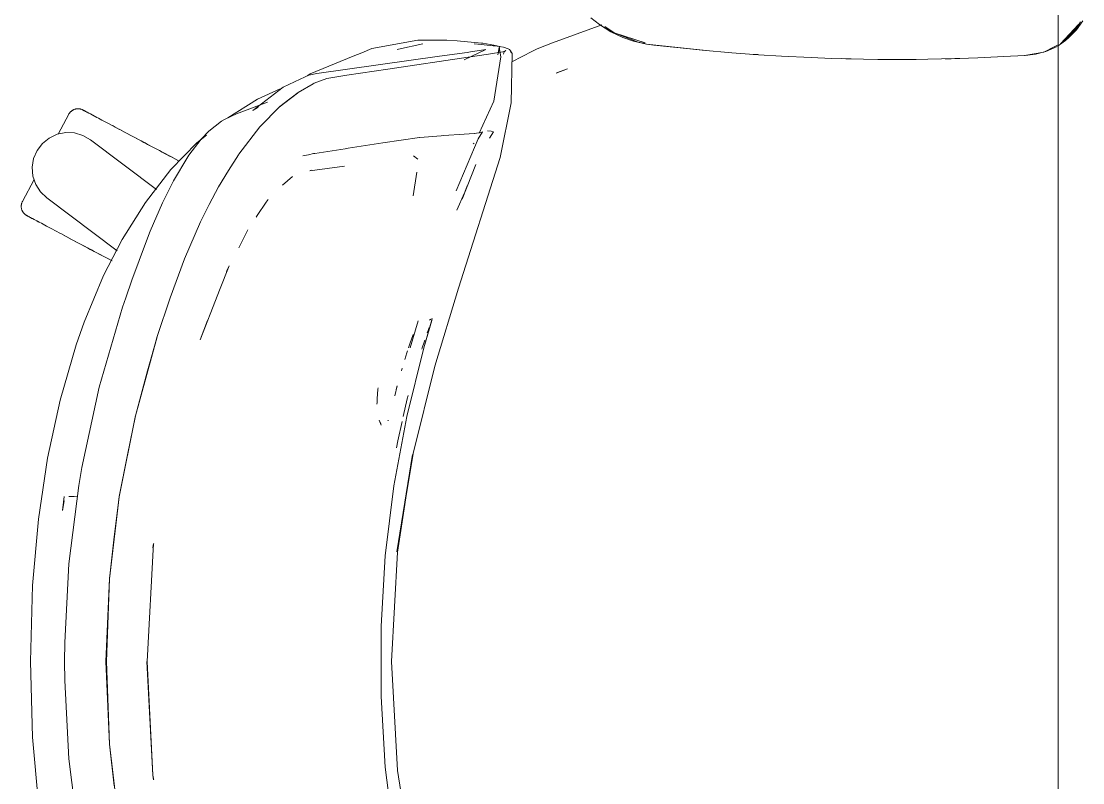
# Model space of a CAD drawing. Header units: millimetres. Extents: x 155927 to 295199, y -4084 to 97293.
# Drawn here: x 185124.6 to 185532.7, y 30701.7 to 30994.6 of the extents above; entities that cross this region are included whole.
import ezdxf

# ---------------------------------------------------------------- set-up
doc = ezdxf.new("R2010")
doc.units = ezdxf.units.MM
doc.header["$MEASUREMENT"] = 0
doc.layers.add('G-IMPT', color=8, linetype='CONTINUOUS', lineweight=9)
doc.layers.add('I-FURN', color=8, linetype='CONTINUOUS', lineweight=9)

msp = doc.modelspace()

# ---------------------------------------------------------------- linework, layer by layer
at = {"layer": 'G-IMPT'}
for p, q in [((185343.65, 30995.87), (185346.96, 30993.25)), ((185347.85, 30993.13), (185328.91, 30986.19)), ((185351.28, 30990.52), (185346.96, 30993.25)), ((185352.61, 30990.13), (185349.03, 30992.55)), ((185531.1, 30993.32), (185524.2, 30985.92)), ((185529.68, 30991.69), (185526.61, 30988.16)), ((185531.1, 30993.32), (185529.82, 30991.85)), ((185531.79, 30994.38), (185529.9, 30991.23)), ((185530.27, 30991.28), (185532.72, 30994.74)), ((185277.14, 30987.29), (185259.44, 30984.05)), ((185277.14, 30987.29), (185284.1, 30987.32)), ((185284.1, 30987.32), (185288.27, 30987.32)), ((185292.23, 30986.98), (185288.27, 30987.32)), ((185351.28, 30990.52), (185355.87, 30988.33)), ((185352.61, 30990.13), (185355.31, 30989.23)), ((185352.61, 30990.13), (185364.46, 30986.31)), ((185361.83, 30986.52), (185353.65, 30989.72)), ((185355.31, 30989.23), (185364.46, 30986.31)), ((185355.87, 30988.33), (185360, 30986.88)), ((185529.9, 30991.23), (185524.2, 30985.92)), ((185524.2, 30985.92), (185526.61, 30988.16)), ((185527.41, 30988.24), (185526.09, 30987.1)), ((185527.41, 30988.24), (185530.27, 30991.28)), ((185259.44, 30984.05), (185255.58, 30982.46)), ((185269.69, 30983.84), (185269.12, 30983.68)), ((185279, 30985.88), (185269.69, 30983.84)), ((185301.55, 30986.17), (185292.23, 30986.98)), ((185303.26, 30983.74), (185294.86, 30979.75)), ((185297.38, 30982.76), (185302.4, 30983.59)), ((185301.39, 30985.65), (185298.79, 30985.87)), ((185306.07, 30985.14), (185301.39, 30985.65)), ((185301.55, 30986.17), (185302.02, 30986.13)), ((185302.02, 30986.13), (185306.27, 30985.32)), ((185303.26, 30983.74), (185302.4, 30983.59)), ((185306.69, 30985.06), (185306.07, 30985.14)), ((185306.27, 30985.32), (185308.6, 30984.87)), ((185306.69, 30985.06), (185309.96, 30984.52)), ((185307.87, 30981.59), (185308.6, 30984.87)), ((185307.87, 30981.59), (185308.36, 30984.46)), ((185308.36, 30984.46), (185309.05, 30980.88)), ((185309.88, 30982.77), (185310.98, 30983.33)), ((185311.83, 30983.97), (185309.96, 30984.52)), ((185310.47, 30982.93), (185310.98, 30983.33)), ((185311.83, 30983.97), (185312.37, 30983.65)), ((185312.37, 30983.65), (185312.74, 30983.16)), ((185321.18, 30983.08), (185322.94, 30984)), ((185328.91, 30986.19), (185322.94, 30984)), ((185364.96, 30985.73), (185360, 30986.88)), ((185364.51, 30986.02), (185361.83, 30986.52)), ((185364.96, 30985.73), (185387.91, 30983.27)), ((185364.96, 30985.73), (185367.78, 30985.4)), ((185364.96, 30985.73), (185386.4, 30983.38)), ((185387.91, 30983.27), (185367.78, 30985.4)), ((185386.4, 30983.38), (185397.79, 30982.39)), ((185521.96, 30984.82), (185517.7, 30982.72)), ((185522.87, 30984.9), (185518.54, 30982.91)), ((185521.96, 30984.82), (185523.23, 30985.45)), ((185523.23, 30985.15), (185526.09, 30987.1)), ((185235.76, 30974.27), (185252.22, 30981.07)), ((185285.41, 30981.1), (185238.2, 30974.43)), ((185252.22, 30981.07), (185255.58, 30982.46)), ((185296.38, 30980.72), (185265.5, 30976.16)), ((185285.41, 30981.1), (185296.08, 30982.54)), ((185297.38, 30982.76), (185296.08, 30982.54)), ((185304.23, 30981.83), (185296.38, 30980.72)), ((185310.5, 30982.94), (185304.23, 30981.83)), ((185306.33, 30963.84), (185309.05, 30980.88)), ((185309.88, 30982.77), (185310.5, 30982.94)), ((185310.08, 30981.89), (185310.15, 30982.39)), ((185310.47, 30982.93), (185310.15, 30982.39)), ((185313.35, 30982.12), (185312.74, 30983.16)), ((185312.87, 30982.53), (185312.74, 30983.16)), ((185312.74, 30983.16), (185312.76, 30983.08)), ((185312.87, 30982.53), (185312.76, 30983.08)), ((185312.96, 30963.14), (185313.35, 30982.12)), ((185313.28, 30978.93), (185321.18, 30983.08)), ((185408.08, 30981.66), (185397.79, 30982.39)), ((185406.04, 30981.8), (185404.62, 30981.93)), ((185406.04, 30981.8), (185407.94, 30981.71)), ((185408.08, 30981.66), (185416.95, 30981.1)), ((185428.26, 30980.56), (185416.95, 30981.1)), ((185428.26, 30980.56), (185436.14, 30980.27)), ((185448.44, 30979.97), (185436.14, 30980.27)), ((185440.01, 30980.19), (185441.67, 30980.11)), ((185441.67, 30980.11), (185443.74, 30980.11)), ((185448.44, 30979.97), (185453.91, 30979.9)), ((185468.63, 30979.89), (185453.91, 30979.9)), ((185473.14, 30979.95), (185468.63, 30979.89)), ((185473.14, 30979.95), (185488.81, 30980.32)), ((185479.87, 30980.12), (185482.08, 30980.12)), ((185485.41, 30980.27), (185482.08, 30980.12)), ((185488.81, 30980.32), (185492.35, 30980.45)), ((185504.91, 30981.06), (185492.35, 30980.45)), ((185504.91, 30981.06), (185510.58, 30981.35)), ((185517.7, 30982.72), (185510.35, 30981.35)), ((185510.58, 30981.35), (185514.59, 30981.85)), ((185514.59, 30981.85), (185518.54, 30982.91)), ((185265.5, 30976.16), (185249.74, 30973.77)), ((185330.22, 30974.59), (185334.68, 30976.23)), ((185334.68, 30976.23), (185330.8, 30974.85)), ((185231.84, 30972.22), (185225.32, 30969.18)), ((185231.84, 30972.22), (185235.21, 30973.78)), ((185234.59, 30973.5), (185235.76, 30974.27)), ((185238.2, 30974.43), (185235.21, 30973.78)), ((185242.07, 30972.47), (185237.28, 30970.71)), ((185242.07, 30972.47), (185249.74, 30973.77)), ((185330.22, 30974.59), (185330.8, 30974.85)), ((185213.62, 30960.24), (185225.32, 30969.18)), ((185224.13, 30968.51), (185215.5, 30964.53)), ((185223.84, 30961.49), (185230.79, 30966.89)), ((185231.02, 30967.21), (185224.05, 30961.79)), ((185230.79, 30966.89), (185227.42, 30964.3)), ((185231.02, 30967.21), (185236.85, 30970.5)), ((185236.85, 30970.5), (185237.28, 30970.71)), ((185215.5, 30964.53), (185204.06, 30957.4)), ((185219.27, 30963.47), (185207.36, 30958.96)), ((185223.84, 30961.49), (185227.42, 30964.3)), ((185306.33, 30963.84), (185300.72, 30951.49)), ((185312.96, 30963.14), (185308.77, 30942.18)), ((185205.14, 30957.89), (185207.36, 30958.96)), ((185213.62, 30960.24), (185215.65, 30961.4)), ((185216.32, 30953.89), (185224.05, 30961.79)), ((185201.56, 30956.1), (185196.7, 30952.24)), ((185201.56, 30956.1), (185202.7, 30956.71)), ((185202.7, 30956.71), (185205.14, 30957.89)), ((185192.13, 30947.79), (185195.81, 30950.79)), ((185196.7, 30952.24), (185193.8, 30949.21)), ((185216.32, 30953.89), (185208.3, 30943.46)), ((185286.07, 30950.48), (185287.06, 30950.55)), ((185287.06, 30950.55), (185294.91, 30951.12)), ((185294.91, 30951.12), (185298.79, 30951.41)), ((185298.87, 30951.42), (185298.79, 30951.41)), ((185298.87, 30951.42), (185301.25, 30951.71)), ((185301.99, 30952), (185300.23, 30949.34)), ((185301.26, 30951.72), (185301.25, 30951.71)), ((185301.26, 30951.72), (185301.99, 30952)), ((185303.9, 30952.47), (185305.25, 30952.31)), ((185304.6, 30949.55), (185306.13, 30952.03)), ((185306.19, 30952.01), (185304.6, 30949.55)), ((185306.13, 30952.03), (185304.64, 30949.56)), ((185305.25, 30952.31), (185306.13, 30952.03)), ((185306.19, 30952.01), (185306.13, 30952.03)), ((185192.13, 30947.79), (185182.18, 30937.5)), ((185193.8, 30949.21), (185189.09, 30943.08)), ((185263.68, 30947.82), (185250.32, 30945.71)), ((185263.68, 30947.82), (185277.75, 30949.85)), ((185277.83, 30949.86), (185277.75, 30949.85)), ((185277.83, 30949.86), (185286.07, 30950.48)), ((185300.23, 30949.34), (185291.79, 30929.36)), ((185298.77, 30947.62), (185298.34, 30947.35)), ((185189.09, 30943.08), (185188.23, 30941.79)), ((185204.25, 30937.1), (185208.13, 30943.2)), ((185208.13, 30943.2), (185208.3, 30943.46)), ((185232.86, 30942.77), (185235.03, 30943.23)), ((185235.03, 30943.23), (185237.01, 30943.66)), ((185237.48, 30943.73), (185237.01, 30943.66)), ((185249.2, 30945.53), (185237.48, 30943.73)), ((185249.2, 30945.53), (185249.81, 30945.63)), ((185250.32, 30945.71), (185249.81, 30945.63)), ((185277.09, 30941.47), (185275.45, 30942.75)), ((185183.49, 30933.79), (185188.23, 30941.79)), ((185248.9, 30938.85), (185235.54, 30937.07)), ((185292.78, 30891.94), (185308.77, 30942.18)), ((185296.09, 30930.99), (185299.34, 30939.46)), ((185172.37, 30924.9), (185182.18, 30937.5)), ((185204.25, 30937.1), (185200.48, 30930.87)), ((185225.05, 30931.57), (185228.95, 30934.91)), ((185235.54, 30937.07), (185236.02, 30937.22)), ((185276.73, 30936.53), (185275.34, 30927.36)), ((185276.73, 30936.53), (185276.69, 30936.18)), ((185183.19, 30933.19), (185179.19, 30925.18)), ((185183.19, 30933.19), (185183.49, 30933.79)), ((185196.91, 30924.08), (185200.48, 30930.87)), ((185294.07, 30926.09), (185296.09, 30931.2)), ((185296.09, 30931.2), (185294.07, 30926.08)), ((185296.09, 30930.99), (185294.07, 30926.09)), ((185295.06, 30928.62), (185292.02, 30921.9)), ((185163.4, 30910.6), (185172.37, 30924.9)), ((185178.97, 30924.74), (185174.19, 30913.78)), ((185178.97, 30924.74), (185179.19, 30925.18)), ((185196.91, 30924.08), (185193.52, 30917.36)), ((185218.77, 30924.94), (185215.28, 30919.81)), ((185218.77, 30924.94), (185219.52, 30926.04)), ((185215.28, 30919.81), (185214.88, 30919.23)), ((185187.34, 30903.13), (185193.52, 30917.36)), ((185211.75, 30914.33), (185208.21, 30907.36)), ((185156.3, 30896.82), (185163.4, 30910.6)), ((185167.11, 30895.03), (185172.72, 30910.1)), ((185174.19, 30913.78), (185172.72, 30910.1)), ((185181.88, 30888.25), (185187.34, 30903.13)), ((185200.85, 30891.17), (185204.57, 30900.5)), ((185204.57, 30900.5), (185203.58, 30898.25)), ((185148.79, 30878.85), (185156.3, 30896.82)), ((185167.11, 30895.03), (185164.77, 30888.21)), ((185193.47, 30872), (185200.19, 30889.44)), ((185200.19, 30889.44), (185200.85, 30891.17)), ((185283.59, 30861.96), (185292.78, 30891.94)), ((185163.58, 30884.6), (185164.77, 30888.21)), ((185181.88, 30888.25), (185176.88, 30873.33)), ((185163.58, 30884.6), (185154.64, 30853.77)), ((185148.79, 30878.85), (185145.71, 30870.12)), ((185193.47, 30872), (185196.2, 30879.43)), ((185274.17, 30868.91), (185277.21, 30879.34)), ((185279.36, 30868.92), (185282.63, 30880.14)), ((185279.36, 30868.92), (185282.48, 30879.74)), ((185279.36, 30868.92), (185282.43, 30879.45)), ((185281.54, 30879.6), (185282.15, 30879.98)), ((185281.54, 30879.6), (185281.75, 30879.75)), ((185282.43, 30879.45), (185282.48, 30879.74)), ((185282.63, 30880.14), (185282.5, 30880.38)), ((185168.49, 30842.84), (185176.88, 30873.33)), ((185168.49, 30842.84), (185176.92, 30873.25)), ((185173.15, 30860.08), (185176.92, 30873.25)), ((185275.29, 30874.09), (185274.53, 30871.93)), ((185280.74, 30874.69), (185281.09, 30875.66)), ((185281.09, 30875.66), (185281.49, 30876.73)), ((185145.71, 30870.12), (185139.54, 30848.87)), ((185272.82, 30842.6), (185279.36, 30868.92)), ((185274.28, 30871.21), (185273.51, 30868.91)), ((185274.28, 30871.21), (185274.53, 30871.93)), ((185278.74, 30868.91), (185278.59, 30868.46)), ((185278.74, 30868.91), (185279.47, 30871.14)), ((185279.76, 30871.94), (185279.47, 30871.14)), ((185272.88, 30866.99), (185272.1, 30864.5)), ((185273.13, 30867.77), (185272.88, 30866.99)), ((185271.1, 30861.2), (185270.77, 30860.08)), ((185283.59, 30861.96), (185275.28, 30828.28)), ((185173.15, 30860.08), (185168.49, 30842.84)), ((185147.97, 30822.98), (185154.64, 30853.77)), ((185261.5, 30849.35), (185261.77, 30853.06)), ((185261.77, 30853.06), (185261.81, 30853.54)), ((185269.19, 30854.41), (185268.2, 30850.55)), ((185269.19, 30854.41), (185268.8, 30852.89)), ((185139.54, 30848.87), (185134.73, 30826.51)), ((185261.5, 30849.35), (185261.4, 30847.98)), ((185271.5, 30842.58), (185273.05, 30849.33)), ((185273.05, 30849.33), (185273.39, 30850.62)), ((185261.39, 30847.28), (185261.4, 30847.98)), ((185162.32, 30811.71), (185168.53, 30842.95)), ((185168.53, 30842.95), (185162.32, 30811.79)), ((185168.49, 30842.84), (185165.42, 30827.81)), ((185262.93, 30839.19), (185262.24, 30841.14)), ((185265.6, 30840.87), (185265.73, 30841.2)), ((185265.63, 30840.87), (185265.73, 30841.2)), ((185272.82, 30842.6), (185267.89, 30815.93)), ((185269.34, 30833.19), (185271.04, 30840.61)), ((185262.93, 30839.19), (185262.71, 30840.24)), ((185268.87, 30830.55), (185269.34, 30833.19)), ((185275.28, 30828.28), (185269.02, 30790.54)), ((185131.23, 30803.09), (185134.73, 30826.51)), ((185162.32, 30811.71), (185165.42, 30827.81)), ((185269.02, 30790.54), (185275.02, 30827.9)), ((185269.28, 30790.37), (185275.02, 30827.9)), ((185146.78, 30816.06), (185147.97, 30822.98)), ((185142.97, 30785.89), (185146.78, 30816.06)), ((185267.89, 30815.93), (185264.59, 30789.01)), ((185141.14, 30811.79), (185140.49, 30806.38)), ((185142.9, 30811.82), (185144.99, 30811.75)), ((185142.9, 30811.82), (185143.01, 30811.82)), ((185158.5, 30780.2), (185162.32, 30811.79)), ((185141.06, 30810.15), (185140.49, 30806.38)), ((185146.23, 30811.71), (185144.99, 30811.75)), ((185158.53, 30780.16), (185162.32, 30811.71)), ((185160.38, 30796.23), (185162.32, 30811.71)), ((185128.97, 30777.52), (185131.23, 30803.09)), ((185160.38, 30796.23), (185158.53, 30780.16)), ((185172.99, 30748.38), (185175.49, 30793.72)), ((185175.49, 30793.72), (185175.26, 30792.11)), ((185175.26, 30792.11), (185175.49, 30793.41)), ((185175.54, 30793.66), (185175.49, 30793.41)), ((185262.94, 30761.94), (185264.59, 30789.01)), ((185269.28, 30790.37), (185266.93, 30748.38)), ((185141.36, 30755.69), (185142.97, 30785.89)), ((185157.16, 30748.38), (185158.5, 30780.2)), ((185158.53, 30780.16), (185157.39, 30748.38)), ((185158.53, 30780.16), (185157.86, 30765.26)), ((185128.12, 30748.38), (185128.97, 30777.52)), ((185157.86, 30765.26), (185157.39, 30748.38)), ((185262.94, 30734.82), (185262.94, 30761.94)), ((185141.36, 30755.69), (185141.26, 30748.38)), ((185128.97, 30719.24), (185128.12, 30748.38)), ((185141.36, 30741.07), (185141.26, 30748.38)), ((185158.5, 30716.56), (185157.16, 30748.38)), ((185157.86, 30731.5), (185157.39, 30748.38)), ((185158.53, 30716.6), (185157.39, 30748.38)), ((185172.93, 30748.38), (185175.26, 30704.65)), ((185172.99, 30748.38), (185175.26, 30704.65)), ((185269.28, 30706.39), (185266.93, 30748.38)), ((185141.36, 30741.07), (185142.97, 30710.86)), ((185262.94, 30734.82), (185264.59, 30707.75)), ((185157.86, 30731.5), (185158.53, 30716.6)), ((185131.23, 30693.67), (185128.97, 30719.24)), ((185158.5, 30716.56), (185162.32, 30684.97)), ((185158.53, 30716.6), (185162.32, 30685.05)), ((185158.53, 30716.6), (185160.38, 30700.52)), ((185142.97, 30710.86), (185146.78, 30680.69)), ((185267.89, 30680.83), (185264.59, 30707.75)), ((185275.28, 30668.48), (185269.28, 30706.39)), ((185175.26, 30704.65), (185175.52, 30702.87)), ((185175.26, 30704.65), (185175.49, 30703.35)), ((185175.54, 30703.1), (185175.49, 30703.35))]:
    msp.add_line(p, q, dxfattribs=at)
at = {"layer": 'I-FURN'}
for p, q in [((185523.23, 31426.14), (185523.23, 30026.14)), ((185523.23, 30026.14), (185523.23, 31426.14)), ((185142.9, 30958.76), (185138.87, 30951.18)), ((185142.9, 30958.76), (185142.98, 30958.9)), ((185142.98, 30958.9), (185143.06, 30959.04)), ((185143.06, 30959.04), (185143.15, 30959.17)), ((185143.15, 30959.17), (185143.25, 30959.3)), ((185143.25, 30959.3), (185143.35, 30959.43)), ((185143.35, 30959.43), (185143.45, 30959.55)), ((185143.45, 30959.55), (185143.56, 30959.67)), ((185143.56, 30959.67), (185143.68, 30959.78)), ((185143.68, 30959.78), (185143.79, 30959.89)), ((185143.79, 30959.89), (185143.92, 30959.99)), ((185143.92, 30959.99), (185144.04, 30960.09)), ((185144.04, 30960.09), (185144.18, 30960.19)), ((185144.18, 30960.19), (185144.31, 30960.28)), ((185144.31, 30960.28), (185144.45, 30960.36)), ((185144.45, 30960.36), (185144.59, 30960.44)), ((185144.59, 30960.44), (185144.73, 30960.51)), ((185144.73, 30960.51), (185144.88, 30960.57)), ((185144.88, 30960.57), (185145.03, 30960.64)), ((185145.03, 30960.64), (185145.18, 30960.69)), ((185145.18, 30960.69), (185145.34, 30960.74)), ((185145.34, 30960.74), (185145.49, 30960.78)), ((185145.49, 30960.78), (185145.65, 30960.81)), ((185145.65, 30960.81), (185145.81, 30960.84)), ((185145.81, 30960.84), (185145.97, 30960.87)), ((185145.97, 30960.87), (185146.13, 30960.88)), ((185146.13, 30960.88), (185146.29, 30960.89)), ((185146.29, 30960.89), (185146.45, 30960.9)), ((185146.45, 30960.9), (185146.61, 30960.89)), ((185146.61, 30960.89), (185146.77, 30960.88)), ((185146.77, 30960.88), (185146.93, 30960.87)), ((185146.93, 30960.87), (185147.09, 30960.85)), ((185147.09, 30960.85), (185147.25, 30960.82)), ((185147.25, 30960.82), (185147.41, 30960.78)), ((185147.41, 30960.78), (185147.56, 30960.74)), ((185147.56, 30960.74), (185147.72, 30960.69)), ((185147.72, 30960.69), (185147.87, 30960.64)), ((185147.87, 30960.64), (185148.02, 30960.58)), ((185148.02, 30960.58), (185148.17, 30960.52)), ((185148.17, 30960.52), (185148.31, 30960.44)), ((185148.31, 30960.44), (185148.35, 30960.42)), ((185148.35, 30960.42), (185148.37, 30960.41)), ((185148.36, 30960.42), (185148.35, 30960.42)), ((185148.4, 30960.4), (185148.36, 30960.42)), ((185148.37, 30960.41), (185148.43, 30960.38)), ((185148.48, 30960.36), (185148.4, 30960.4)), ((185148.43, 30960.38), (185148.53, 30960.33)), ((185148.6, 30960.29), (185148.48, 30960.36)), ((185148.53, 30960.33), (185148.67, 30960.25)), ((185148.76, 30960.2), (185148.6, 30960.29)), ((185148.67, 30960.25), (185148.85, 30960.16)), ((185148.97, 30960.1), (185148.76, 30960.2)), ((185148.85, 30960.16), (185149.07, 30960.04)), ((185149.21, 30959.97), (185148.97, 30960.1)), ((185149.07, 30960.04), (185149.33, 30959.9)), ((185149.49, 30959.82), (185149.21, 30959.97)), ((185149.33, 30959.9), (185149.63, 30959.75)), ((185149.8, 30959.65), (185149.49, 30959.82)), ((185149.63, 30959.75), (185149.96, 30959.57)), ((185150.16, 30959.46), (185149.8, 30959.65)), ((185149.96, 30959.57), (185150.33, 30959.37)), ((185150.55, 30959.25), (185150.16, 30959.46)), ((185150.33, 30959.37), (185150.74, 30959.15)), ((185150.98, 30959.03), (185150.55, 30959.25)), ((185150.74, 30959.15), (185151.19, 30958.91)), ((185151.45, 30958.78), (185150.98, 30959.03)), ((185151.19, 30958.91), (185151.67, 30958.66)), ((185151.95, 30958.51), (185151.45, 30958.78)), ((185151.67, 30958.66), (185152.19, 30958.38)), ((185152.48, 30958.23), (185151.95, 30958.51)), ((185152.19, 30958.38), (185152.74, 30958.09)), ((185153.05, 30957.92), (185152.48, 30958.23)), ((185152.74, 30958.09), (185153.33, 30957.78)), ((185153.65, 30957.6), (185153.05, 30957.92)), ((185154.29, 30957.27), (185153.65, 30957.6)), ((185154.95, 30956.91), (185154.29, 30957.27)), ((185155.65, 30956.55), (185154.95, 30956.91)), ((185156.37, 30956.16), (185155.65, 30956.55)), ((185157.12, 30955.76), (185156.37, 30956.16)), ((185157.89, 30955.35), (185157.12, 30955.76)), ((185158.69, 30954.92), (185157.89, 30955.35)), ((185159.52, 30954.49), (185158.69, 30954.92)), ((185159.07, 30954.72), (185159.91, 30954.28)), ((185135.36, 30949.64), (185138.41, 30951.08)), ((185138.41, 30951.08), (185141.72, 30951.75)), ((185141.72, 30951.75), (185145.09, 30951.61)), ((185145.09, 30951.61), (185148.33, 30950.67)), ((185148.33, 30950.67), (185151.25, 30948.98)), ((185160.37, 30954.04), (185159.52, 30954.49)), ((185159.91, 30954.28), (185160.76, 30953.82)), ((185161.23, 30953.57), (185160.37, 30954.04)), ((185160.76, 30953.82), (185161.64, 30953.36)), ((185162.12, 30953.1), (185161.23, 30953.57)), ((185161.64, 30953.36), (185162.54, 30952.88)), ((185163.03, 30952.62), (185162.12, 30953.1)), ((185162.54, 30952.88), (185163.45, 30952.4)), ((185163.95, 30952.13), (185163.03, 30952.62)), ((185163.45, 30952.4), (185164.38, 30951.9)), ((185164.89, 30951.63), (185163.95, 30952.13)), ((185164.38, 30951.9), (185165.32, 30951.4)), ((185165.84, 30951.13), (185164.89, 30951.63)), ((185165.32, 30951.4), (185166.28, 30950.89)), ((185166.8, 30950.61), (185165.84, 30951.13)), ((185166.28, 30950.89), (185167.25, 30950.38)), ((185167.78, 30950.1), (185166.8, 30950.61)), ((185130.71, 30944.82), (185132.75, 30947.51)), ((185132.75, 30947.51), (185135.36, 30949.64)), ((185151.25, 30948.98), (185176.56, 30929.9)), ((185167.25, 30950.38), (185168.23, 30949.86)), ((185168.76, 30949.57), (185167.78, 30950.1)), ((185168.23, 30949.86), (185169.22, 30949.33)), ((185169.75, 30949.05), (185168.76, 30949.57)), ((185169.22, 30949.33), (185170.21, 30948.8)), ((185170.75, 30948.52), (185169.75, 30949.05)), ((185170.21, 30948.8), (185171.21, 30948.27)), ((185171.75, 30947.98), (185170.75, 30948.52)), ((185171.21, 30948.27), (185172.21, 30947.74)), ((185172.75, 30947.45), (185171.75, 30947.98)), ((185172.21, 30947.74), (185173.22, 30947.2)), ((185173.76, 30946.91), (185172.75, 30947.45)), ((185173.22, 30947.2), (185174.22, 30946.67)), ((185174.76, 30946.38), (185173.76, 30946.91)), ((185174.22, 30946.67), (185175.23, 30946.13)), ((185129.39, 30941.71), (185130.71, 30944.82)), ((185175.77, 30945.85), (185174.76, 30946.38)), ((185175.23, 30946.13), (185176.23, 30945.6)), ((185176.77, 30945.32), (185175.77, 30945.85)), ((185176.23, 30945.6), (185177.22, 30945.07)), ((185177.76, 30944.79), (185176.77, 30945.32)), ((185177.22, 30945.07), (185178.22, 30944.55)), ((185178.75, 30944.26), (185177.76, 30944.79)), ((185178.22, 30944.55), (185179.2, 30944.02)), ((185179.73, 30943.74), (185178.75, 30944.26)), ((185179.2, 30944.02), (185180.17, 30943.5)), ((185180.7, 30943.23), (185179.73, 30943.74)), ((185180.17, 30943.5), (185181.14, 30942.99)), ((185181.65, 30942.72), (185180.7, 30943.23)), ((185181.14, 30942.99), (185182.09, 30942.49)), ((185182.6, 30942.22), (185181.65, 30942.72)), ((185182.09, 30942.49), (185183.03, 30941.99)), ((185128.84, 30938.39), (185129.39, 30941.71)), ((185129.11, 30935.02), (185128.84, 30938.39)), ((185183.53, 30941.72), (185182.6, 30942.22)), ((185183.03, 30941.99), (185183.95, 30941.5)), ((185184.44, 30941.24), (185183.53, 30941.72)), ((185183.95, 30941.5), (185184.85, 30941.02)), ((185185.34, 30940.76), (185184.44, 30941.24)), ((185130.17, 30931.82), (185129.11, 30935.02)), ((185129.56, 30933.67), (185125.09, 30925.26)), ((185131.97, 30928.97), (185130.17, 30931.82)), ((185134.4, 30926.63), (185131.97, 30928.97)), ((185161.47, 30906.23), (185134.4, 30926.63)), ((185124.62, 30923.52), (185124.63, 30923.68)), ((185124.62, 30923.36), (185124.62, 30923.52)), ((185124.62, 30923.2), (185124.62, 30923.36)), ((185124.63, 30923.04), (185124.62, 30923.2)), ((185124.63, 30923.68), (185124.64, 30923.84)), ((185124.65, 30922.88), (185124.63, 30923.04)), ((185124.64, 30923.84), (185124.67, 30924)), ((185124.67, 30922.72), (185124.65, 30922.88)), ((185124.67, 30924), (185124.7, 30924.16)), ((185124.7, 30922.56), (185124.67, 30922.72)), ((185124.7, 30924.16), (185124.73, 30924.32)), ((185124.73, 30922.4), (185124.7, 30922.56)), ((185124.73, 30924.32), (185124.77, 30924.47)), ((185124.78, 30922.25), (185124.73, 30922.4)), ((185124.77, 30924.47), (185124.82, 30924.63)), ((185124.82, 30922.09), (185124.78, 30922.25)), ((185124.82, 30924.63), (185124.87, 30924.78)), ((185124.88, 30921.94), (185124.82, 30922.09)), ((185124.87, 30924.78), (185124.93, 30924.93)), ((185124.93, 30924.93), (185125, 30925.08)), ((185125, 30925.08), (185125.07, 30925.22)), ((185125.07, 30925.22), (185125.09, 30925.26)), ((185124.94, 30921.79), (185124.88, 30921.94)), ((185125, 30921.64), (185124.94, 30921.79)), ((185125.08, 30921.5), (185125, 30921.64)), ((185125.15, 30921.36), (185125.08, 30921.5)), ((185125.24, 30921.22), (185125.15, 30921.36)), ((185125.33, 30921.08), (185125.24, 30921.22)), ((185125.42, 30920.95), (185125.33, 30921.08)), ((185125.52, 30920.83), (185125.42, 30920.95)), ((185125.62, 30920.7), (185125.52, 30920.83)), ((185125.73, 30920.58), (185125.62, 30920.7)), ((185125.85, 30920.47), (185125.73, 30920.58)), ((185125.96, 30920.36), (185125.85, 30920.47)), ((185126.09, 30920.26), (185125.96, 30920.36)), ((185126.21, 30920.16), (185126.09, 30920.26)), ((185126.34, 30920.06), (185126.21, 30920.16)), ((185126.48, 30919.97), (185126.34, 30920.06)), ((185126.61, 30919.89), (185126.48, 30919.97)), ((185126.75, 30919.81), (185126.61, 30919.89)), ((185126.76, 30919.81), (185126.75, 30919.81)), ((185126.75, 30919.81), (185126.78, 30919.8)), ((185126.8, 30919.78), (185126.76, 30919.81)), ((185126.78, 30919.8), (185126.84, 30919.77)), ((185126.88, 30919.74), (185126.8, 30919.78)), ((185126.84, 30919.77), (185126.94, 30919.71)), ((185127.01, 30919.68), (185126.88, 30919.74)), ((185126.94, 30919.71), (185127.08, 30919.64)), ((185127.17, 30919.59), (185127.01, 30919.68)), ((185127.08, 30919.64), (185127.26, 30919.54)), ((185127.37, 30919.48), (185127.17, 30919.59)), ((185127.26, 30919.54), (185127.48, 30919.43)), ((185127.61, 30919.35), (185127.37, 30919.48)), ((185127.48, 30919.43), (185127.73, 30919.29)), ((185127.89, 30919.21), (185127.61, 30919.35)), ((185127.73, 30919.29), (185128.03, 30919.13)), ((185128.21, 30919.04), (185127.89, 30919.21)), ((185128.03, 30919.13), (185128.37, 30918.95)), ((185128.56, 30918.85), (185128.21, 30919.04)), ((185128.37, 30918.95), (185128.74, 30918.75)), ((185128.96, 30918.64), (185128.56, 30918.85)), ((185128.74, 30918.75), (185129.15, 30918.54)), ((185129.39, 30918.41), (185128.96, 30918.64)), ((185129.15, 30918.54), (185129.6, 30918.3)), ((185129.85, 30918.16), (185129.39, 30918.41)), ((185129.6, 30918.3), (185130.08, 30918.04)), ((185130.35, 30917.9), (185129.85, 30918.16)), ((185130.08, 30918.04), (185130.59, 30917.77)), ((185130.89, 30917.61), (185130.35, 30917.9)), ((185130.59, 30917.77), (185131.15, 30917.47)), ((185131.46, 30917.31), (185130.89, 30917.61)), ((185131.15, 30917.47), (185131.73, 30917.16)), ((185131.73, 30917.16), (185132.35, 30916.84)), ((185132.35, 30916.84), (185132.99, 30916.49)), ((185132.99, 30916.49), (185133.67, 30916.13)), ((185133.67, 30916.13), (185134.38, 30915.76)), ((185134.38, 30915.76), (185135.11, 30915.36)), ((185135.11, 30915.36), (185135.88, 30914.96)), ((185135.88, 30914.96), (185136.66, 30914.54)), ((185136.66, 30914.54), (185137.48, 30914.11)), ((185137.48, 30914.11), (185138.31, 30913.66)), ((185138.31, 30913.66), (185139.17, 30913.21)), ((185139.17, 30913.21), (185140.04, 30912.74)), ((185140.04, 30912.74), (185140.94, 30912.27)), ((185141.43, 30912.01), (185140.53, 30912.49)), ((185140.94, 30912.27), (185141.85, 30911.78)), ((185142.35, 30911.51), (185141.43, 30912.01)), ((185141.85, 30911.78), (185142.78, 30911.29)), ((185143.29, 30911.02), (185142.35, 30911.51)), ((185142.78, 30911.29), (185143.73, 30910.78)), ((185144.24, 30910.51), (185143.29, 30911.02)), ((185143.73, 30910.78), (185144.69, 30910.28)), ((185145.21, 30910), (185144.24, 30910.51)), ((185144.69, 30910.28), (185145.65, 30909.76)), ((185146.18, 30909.48), (185145.21, 30910)), ((185145.65, 30909.76), (185146.63, 30909.24)), ((185147.16, 30908.96), (185146.18, 30909.48)), ((185146.63, 30909.24), (185147.62, 30908.72)), ((185148.16, 30908.43), (185147.16, 30908.96)), ((185147.62, 30908.72), (185148.61, 30908.19)), ((185149.15, 30907.9), (185148.16, 30908.43)), ((185148.61, 30908.19), (185149.61, 30907.66)), ((185150.15, 30907.37), (185149.15, 30907.9)), ((185149.61, 30907.66), (185150.62, 30907.12)), ((185151.16, 30906.83), (185150.15, 30907.37)), ((185150.62, 30907.12), (185151.62, 30906.59)), ((185152.16, 30906.3), (185151.16, 30906.83)), ((185151.62, 30906.59), (185152.63, 30906.05)), ((185153.17, 30905.76), (185152.16, 30906.3)), ((185152.63, 30906.05), (185153.63, 30905.52)), ((185154.17, 30905.23), (185153.17, 30905.76)), ((185153.63, 30905.52), (185154.63, 30904.99)), ((185155.17, 30904.7), (185154.17, 30905.23)), ((185154.63, 30904.99), (185155.63, 30904.46)), ((185156.16, 30904.17), (185155.17, 30904.7)), ((185155.63, 30904.46), (185156.62, 30903.93)), ((185157.15, 30903.65), (185156.16, 30904.17)), ((185156.62, 30903.93), (185157.6, 30903.41)), ((185158.13, 30903.13), (185157.15, 30903.65)), ((185157.6, 30903.41), (185158.58, 30902.89)), ((185159.1, 30902.61), (185158.13, 30903.13)), ((185158.58, 30902.89), (185159.54, 30902.38))]:
    msp.add_line(p, q, dxfattribs=at)

doc.saveas('drawing.dxf')
